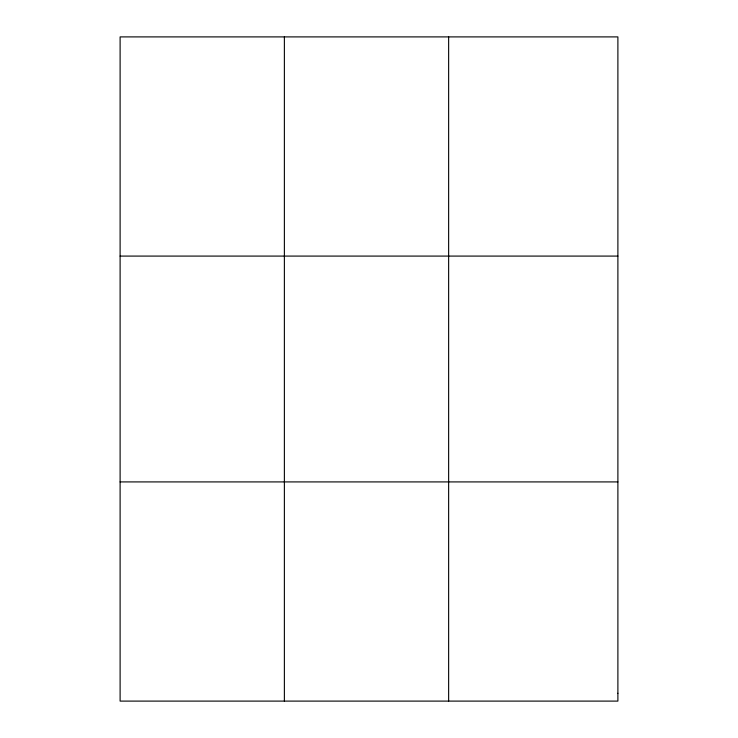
<?xml version="1.0" encoding="UTF-8"?>
<svg xmlns="http://www.w3.org/2000/svg" width="738" height="738" viewBox="0 0 738 738"><rect width="100%" height="100%" fill="white"/><g stroke="black" fill="none" stroke-linecap="round" stroke-linejoin="round"><path stroke-width="1.11" d="M284.379 36.9L284.379 701.1M448.639 36.9L448.639 701.1M120.109 256.086L617.89 256.086M120.109 481.914L617.89 481.914M617.89 693.268L617.89 701.1L120.109 701.1L120.109 36.9L617.89 36.9L617.89 693.268"/></g></svg>
